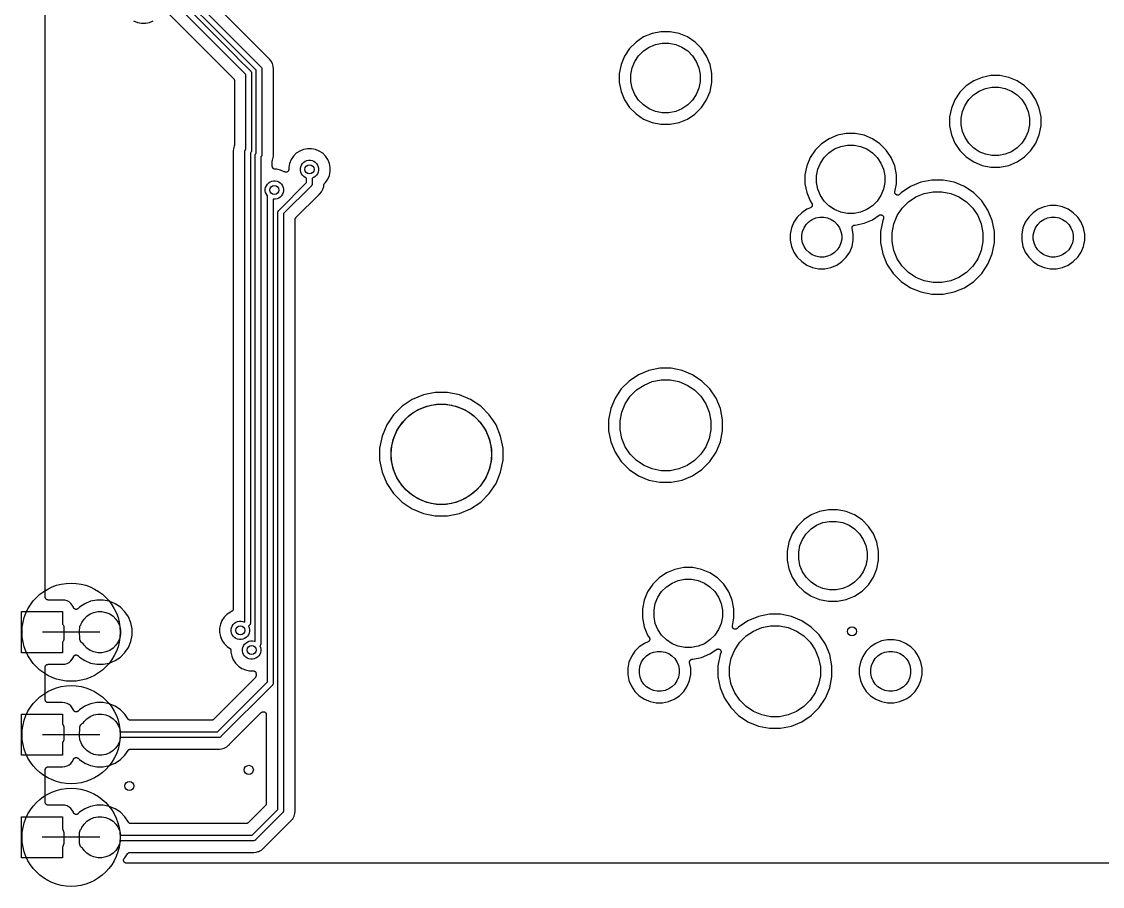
# Model space of a CAD drawing. Extents: x 59 to 2996, y -153 to 1402.
# Drawn here: x 471.11 to 518.56, y 612.79 to 650.74 of the extents above; entities that cross this region are included whole.
import ezdxf

# ---------------------------------------------------------------- set-up
doc = ezdxf.new("R2010")
doc.units = 0
doc.layers.get('0').update_dxf_attribs({"linetype": 'CONTINUOUS'})
doc.layers.add('BLACK', color=7, linetype='CONTINUOUS')

msp = doc.modelspace()

# ---------------------------------------------------------------- linework, layer by layer
at = {"color": 2, "linetype": 'Continuous'}
for p, q in [((474.547, 623.949), (472.021, 623.949)), ((474.547, 619.45), (472.021, 619.451)), ((474.545, 614.949), (472.019, 614.95))]:
    msp.add_line(p, q, dxfattribs=at)
for centre, radius in [((489.536, 631.758), 2.2), ((473.284, 623.949), 2.154), ((473.284, 619.45), 2.154), ((473.282, 614.949), 2.154)]:
    msp.add_circle(centre, radius, dxfattribs=at)
at = {"layer": 'BLACK', "linetype": 'Continuous'}
for points in [[(477.468, 651.19), (479.984, 648.675), (479.985, 648.673), (479.989, 648.669), (479.992, 648.665), (480.017, 648.635), (480.037, 648.619), (480.038, 648.618), (480.042, 648.614), (480.046, 648.611), (480.413, 648.244), (480.413, 648.244), (480.413, 648.243), (480.413, 648.243), (480.414, 648.243), (480.421, 648.233), (480.429, 648.224), (480.429, 648.224), (480.429, 648.223), (480.435, 648.213), (480.44, 648.202), (480.441, 648.202), (480.441, 648.201), (480.444, 648.19), (480.447, 648.179), (480.448, 648.178), (480.448, 648.177), (480.449, 648.166), (480.45, 648.154), (480.45, 645.318), (480.45, 645.317), (480.449, 645.311), (480.449, 645.306), (480.448, 645.299), (480.447, 645.292), (480.445, 645.287), (480.444, 645.282), (480.409, 645.165), (480.399, 645.066), (480.399, 645.066), (480.397, 645.041), (480.399, 645.016), (480.399, 645.014), (480.399, 645.009), (480.4, 645.004), (480.4, 624.97), (480.4, 624.969), (480.4, 624.969), (480.4, 624.969), (480.4, 624.968), (480.399, 624.956), (480.397, 624.944), (480.397, 624.944), (480.397, 624.943), (480.394, 624.932), (480.39, 624.921), (480.39, 624.92), (480.39, 624.92), (480.384, 624.909), (480.378, 624.899), (480.378, 624.899), (480.378, 624.898), (480.37, 624.889), (480.363, 624.88), (480.362, 624.879), (480.362, 624.879), (480.352, 624.872), (480.343, 624.864), (480.343, 624.864), (480.342, 624.864), (480.332, 624.858), (480.321, 624.852), (480.278, 624.834), (480.129, 624.735), (480.003, 624.609), (479.903, 624.46), (479.835, 624.295), (479.8, 624.119), (479.8, 623.94), (479.835, 623.765), (479.903, 623.6), (480.003, 623.451), (480.129, 623.324), (480.243, 623.248), (480.244, 623.248), (480.244, 623.248), (480.244, 623.248), (480.245, 623.247), (480.254, 623.24), (480.263, 623.232), (480.263, 623.232), (480.264, 623.231), (480.271, 623.222), (480.279, 623.213), (480.279, 623.212), (480.279, 623.212), (480.285, 623.201), (480.29, 623.191), (480.29, 623.19), (480.291, 623.19), (480.294, 623.178), (480.297, 623.167), (480.298, 623.167), (480.298, 623.166), (480.299, 623.154), (480.3, 623.143), (480.3, 623.074), (480.335, 622.899), (480.403, 622.734), (480.503, 622.585), (480.629, 622.458), (480.778, 622.359), (480.943, 622.291), (481.118, 622.256), (481.273, 622.256), (481.274, 622.256), (481.274, 622.256), (481.274, 622.256), (481.275, 622.256), (481.287, 622.254), (481.298, 622.253), (481.299, 622.253), (481.299, 622.253), (481.311, 622.249), (481.322, 622.246), (481.323, 622.246), (481.323, 622.245), (481.333, 622.24), (481.344, 622.234), (481.344, 622.234), (481.345, 622.233), (481.354, 622.226), (481.363, 622.218), (481.363, 622.218), (481.364, 622.218), (481.371, 622.208), (481.379, 622.199), (481.379, 622.199), (481.379, 622.198), (481.385, 622.188), (481.39, 622.177), (481.39, 622.177), (481.391, 622.176), (481.394, 622.165), (481.397, 622.153), (481.398, 622.153), (481.398, 622.152), (481.399, 622.141), (481.4, 622.129), (481.4, 622.033), (481.4, 622.032), (481.4, 622.032), (481.4, 622.032), (481.4, 622.031), (481.399, 622.019), (481.397, 622.008), (481.397, 622.007), (481.397, 622.006), (481.394, 621.995), (481.39, 621.984), (481.39, 621.984), (481.39, 621.983), (481.384, 621.973), (481.378, 621.962), (481.378, 621.962), (481.378, 621.961), (481.37, 621.952), (481.363, 621.943), (479.54, 620.12), (479.539, 620.12), (479.539, 620.12), (479.539, 620.12), (479.538, 620.119), (479.529, 620.112), (479.52, 620.104), (479.52, 620.104), (479.519, 620.103), (479.509, 620.098), (479.498, 620.092), (479.498, 620.092), (479.497, 620.092), (479.486, 620.089), (479.475, 620.085), (479.474, 620.085), (479.473, 620.085), (479.462, 620.084), (479.45, 620.083), (475.888, 620.083), (475.888, 620.083), (475.887, 620.083), (475.887, 620.083), (475.886, 620.083), (475.875, 620.084), (475.863, 620.085), (475.862, 620.086), (475.862, 620.086), (475.85, 620.089), (475.839, 620.093), (475.839, 620.093), (475.838, 620.093), (475.828, 620.099), (475.817, 620.104), (475.817, 620.105), (475.816, 620.105), (475.807, 620.113), (475.798, 620.12), (475.798, 620.121), (475.797, 620.121), (475.79, 620.13), (475.782, 620.139), (475.643, 620.347), (475.447, 620.544), (475.217, 620.698), (474.96, 620.804), (474.688, 620.858), (474.411, 620.858), (474.139, 620.804), (473.883, 620.698), (473.652, 620.544), (473.595, 620.486), (473.593, 620.485), (473.589, 620.481), (473.584, 620.477), (473.579, 620.473), (473.574, 620.469), (473.569, 620.467), (473.564, 620.463), (473.558, 620.461), (473.552, 620.458), (473.546, 620.456), (473.541, 620.454), (473.534, 620.453), (473.528, 620.451), (473.522, 620.45), (473.516, 620.449), (473.51, 620.449), (473.503, 620.449), (473.498, 620.449), (473.492, 620.449), (473.485, 620.451), (473.479, 620.451), (473.473, 620.453), (473.467, 620.454), (473.461, 620.457), (473.455, 620.459), (473.45, 620.462), (473.445, 620.464), (473.439, 620.468), (473.433, 620.471), (473.429, 620.475), (473.424, 620.478), (473.419, 620.482), (473.414, 620.487), (473.411, 620.491), (473.406, 620.495), (473.403, 620.501), (473.399, 620.506), (473.396, 620.511), (473.393, 620.516), (473.39, 620.522), (473.387, 620.528), (473.386, 620.533), (473.383, 620.539), (473.381, 620.545), (473.334, 620.633), (473.271, 620.711), (473.193, 620.774), (473.105, 620.821), (473.009, 620.851), (472.903, 620.861), (472.273, 620.861), (472.272, 620.861), (472.272, 620.861), (472.272, 620.861), (472.271, 620.861), (472.259, 620.862), (472.247, 620.864), (472.247, 620.864), (472.246, 620.864), (472.235, 620.867), (472.223, 620.871), (472.223, 620.871), (472.223, 620.871), (472.212, 620.877), (472.202, 620.883), (472.201, 620.883), (472.201, 620.883), (472.192, 620.891), (472.183, 620.898), (472.182, 620.899), (472.182, 620.899), (472.174, 620.908), (472.167, 620.918), (472.167, 620.918), (472.166, 620.918), (472.161, 620.929), (472.155, 620.94), (472.155, 620.94), (472.155, 620.94), (472.152, 620.952), (472.148, 620.963), (472.148, 620.964), (472.148, 620.964), (472.147, 620.976), (472.146, 620.988), (472.146, 622.412), (472.146, 622.413), (472.146, 622.413), (472.146, 622.413), (472.146, 622.414), (472.147, 622.426), (472.148, 622.437), (472.148, 622.438), (472.148, 622.438), (472.152, 622.45), (472.156, 622.461), (472.156, 622.461), (472.156, 622.462), (472.162, 622.472), (472.167, 622.483), (472.168, 622.483), (472.168, 622.484), (472.176, 622.493), (472.183, 622.502), (472.184, 622.502), (472.184, 622.503), (472.193, 622.51), (472.202, 622.518), (472.203, 622.518), (472.203, 622.518), (472.214, 622.524), (472.224, 622.529), (472.225, 622.529), (472.225, 622.53), (472.237, 622.533), (472.248, 622.536), (472.248, 622.536), (472.249, 622.537), (472.261, 622.538), (472.273, 622.539), (472.903, 622.539), (473.009, 622.549), (473.105, 622.578), (473.193, 622.625), (473.271, 622.689), (473.334, 622.766), (473.381, 622.855), (473.383, 622.861), (473.384, 622.863), (473.386, 622.868), (473.388, 622.874), (473.391, 622.879), (473.394, 622.885), (473.397, 622.89), (473.4, 622.895), (473.404, 622.9), (473.408, 622.906), (473.412, 622.91), (473.416, 622.914), (473.421, 622.919), (473.425, 622.923), (473.43, 622.926), (473.435, 622.93), (473.441, 622.933), (473.446, 622.937), (473.452, 622.939), (473.457, 622.942), (473.463, 622.943), (473.469, 622.946), (473.475, 622.947), (473.481, 622.949), (473.487, 622.949), (473.493, 622.951), (473.499, 622.95), (473.505, 622.951), (473.512, 622.95), (473.518, 622.95), (473.524, 622.949), (473.53, 622.949), (473.536, 622.947), (473.542, 622.945), (473.548, 622.943), (473.554, 622.941), (473.559, 622.938), (473.565, 622.936), (473.57, 622.932), (473.575, 622.93), (473.58, 622.925), (473.586, 622.922), (473.59, 622.918), (473.595, 622.914), (473.652, 622.856), (473.883, 622.702), (474.139, 622.596), (474.411, 622.542), (474.688, 622.542), (474.96, 622.596), (475.217, 622.702), (475.447, 622.856), (475.643, 623.052), (475.797, 623.283), (475.904, 623.539), (475.958, 623.811), (475.958, 624.089), (475.904, 624.361), (475.797, 624.617), (475.643, 624.847), (475.447, 625.044), (475.217, 625.198), (474.96, 625.304), (474.688, 625.358), (474.411, 625.358), (474.139, 625.304), (473.883, 625.198), (473.652, 625.044), (473.595, 624.986), (473.593, 624.985), (473.589, 624.981), (473.584, 624.977), (473.579, 624.973), (473.574, 624.969), (473.569, 624.967), (473.564, 624.963), (473.558, 624.961), (473.552, 624.958), (473.546, 624.956), (473.541, 624.954), (473.534, 624.953), (473.528, 624.951), (473.522, 624.95), (473.516, 624.949), (473.51, 624.949), (473.503, 624.949), (473.498, 624.949), (473.492, 624.949), (473.485, 624.951), (473.479, 624.951), (473.473, 624.953), (473.467, 624.954), (473.461, 624.957), (473.455, 624.959), (473.45, 624.962), (473.445, 624.964), (473.439, 624.968), (473.433, 624.971), (473.429, 624.975), (473.424, 624.978), (473.419, 624.982), (473.414, 624.987), (473.411, 624.991), (473.406, 624.995), (473.403, 625.001), (473.399, 625.006), (473.396, 625.011), (473.393, 625.016), (473.39, 625.022), (473.387, 625.028), (473.386, 625.033), (473.383, 625.039), (473.381, 625.045), (473.334, 625.133), (473.271, 625.211), (473.193, 625.274), (473.105, 625.322), (473.009, 625.351), (472.903, 625.361), (472.273, 625.361), (472.272, 625.361), (472.272, 625.361), (472.272, 625.361), (472.271, 625.361), (472.259, 625.362), (472.247, 625.364), (472.247, 625.364), (472.246, 625.364), (472.235, 625.367), (472.223, 625.371), (472.223, 625.371), (472.223, 625.371), (472.212, 625.377), (472.202, 625.383), (472.201, 625.383), (472.201, 625.383), (472.192, 625.391), (472.183, 625.398), (472.182, 625.399), (472.182, 625.399), (472.174, 625.408), (472.167, 625.418), (472.167, 625.418), (472.166, 625.418), (472.161, 625.429), (472.155, 625.44), (472.155, 625.44), (472.155, 625.44), (472.152, 625.452), (472.148, 625.463), (472.148, 625.464), (472.148, 625.464), (472.147, 625.476), (472.146, 625.488), (472.146, 708.539)], [(476.863, 653.504), (481.617, 648.75), (481.622, 648.746), (481.626, 648.741), (481.626, 648.741), (481.637, 648.727), (481.649, 648.705), (481.656, 648.682), (481.656, 648.68), (481.658, 648.663), (481.658, 648.663), (481.659, 648.657), (481.658, 648.651), (481.658, 644.911), (481.658, 644.904), (481.658, 644.898), (481.658, 644.898), (481.658, 644.896), (481.656, 644.88), (481.656, 644.88), (481.656, 644.88), (481.655, 644.877), (481.649, 644.856), (481.637, 644.835), (481.637, 644.835), (481.637, 644.835), (481.636, 644.833), (481.626, 644.82), (481.626, 644.82), (481.622, 644.816), (481.617, 644.812), (481.608, 644.803), (481.608, 623.445), (481.609, 623.439), (481.608, 623.433), (481.608, 623.433), (481.606, 623.414), (481.599, 623.392), (481.599, 623.391), (481.587, 623.369), (481.576, 623.355), (481.576, 623.355), (481.572, 623.35), (481.567, 623.346), (481.566, 623.345), (481.593, 623.28), (481.608, 623.203), (481.608, 623.124), (481.593, 623.047), (481.562, 622.974), (481.519, 622.909), (481.463, 622.853), (481.397, 622.809), (481.325, 622.779), (481.247, 622.764), (481.169, 622.764), (481.091, 622.779), (481.018, 622.809), (480.953, 622.853), (480.897, 622.909), (480.853, 622.974), (480.823, 623.047), (480.808, 623.124), (480.808, 623.203), (480.823, 623.28), (480.853, 623.353), (480.897, 623.419), (480.953, 623.474), (481.018, 623.518), (481.091, 623.548), (481.169, 623.564), (481.247, 623.564), (481.325, 623.548), (481.358, 623.534), (481.358, 644.848), (481.357, 644.854), (481.358, 644.861), (481.358, 644.861), (481.36, 644.879), (481.365, 644.896), (481.367, 644.903), (481.367, 644.903), (481.367, 644.903), (481.376, 644.919), (481.378, 644.924), (481.379, 644.925), (481.382, 644.928), (481.39, 644.939), (481.39, 644.939), (481.394, 644.943), (481.399, 644.947), (481.408, 644.956), (481.408, 648.605), (476.654, 653.36)], [(545.225, 613.816), (475.714, 613.816), (475.712, 613.816), (475.712, 613.816), (475.712, 613.816), (475.712, 613.816), (475.7, 613.817), (475.688, 613.819), (475.687, 613.819), (475.687, 613.819), (475.676, 613.822), (475.664, 613.826), (475.664, 613.826), (475.664, 613.826), (475.653, 613.832), (475.642, 613.838), (475.642, 613.838), (475.642, 613.838), (475.633, 613.846), (475.623, 613.854), (475.623, 613.854), (475.623, 613.854), (475.615, 613.864), (475.608, 613.873), (475.607, 613.873), (475.607, 613.873), (475.602, 613.884), (475.596, 613.895), (475.596, 613.895), (475.596, 613.895), (475.592, 613.907), (475.589, 613.919), (475.589, 613.919), (475.589, 613.919), (475.588, 613.931), (475.587, 613.943), (475.587, 613.944), (475.587, 613.944), (475.588, 613.956), (475.589, 613.968), (475.589, 613.968), (475.589, 613.968), (475.593, 613.98), (475.596, 613.992), (475.596, 613.992), (475.597, 613.992), (475.602, 614.003), (475.608, 614.014), (475.608, 614.014), (475.608, 614.014), (475.616, 614.023), (475.624, 614.033), (475.643, 614.052), (475.761, 614.229), (475.761, 614.229), (475.761, 614.229), (475.762, 614.229), (475.762, 614.23), (475.77, 614.239), (475.777, 614.248), (475.778, 614.249), (475.778, 614.249), (475.787, 614.256), (475.797, 614.264), (475.797, 614.264), (475.798, 614.265), (475.808, 614.27), (475.818, 614.276), (475.819, 614.276), (475.82, 614.276), (475.831, 614.279), (475.842, 614.283), (475.843, 614.283), (475.843, 614.283), (475.855, 614.284), (475.867, 614.285), (481.246, 614.285), (481.247, 614.285), (481.253, 614.284), (481.258, 614.284), (481.283, 614.282), (481.308, 614.284), (481.308, 614.284), (481.407, 614.294), (481.5, 614.322), (481.526, 614.33), (481.526, 614.33), (481.526, 614.331), (481.57, 614.354), (481.57, 614.354), (481.636, 614.389), (481.703, 614.444), (481.733, 614.468), (481.749, 614.488), (481.75, 614.489), (481.754, 614.493), (481.757, 614.497), (482.759, 615.499), (482.904, 615.644), (482.905, 615.645), (482.91, 615.649), (482.913, 615.652), (482.933, 615.668), (483.012, 615.765), (483.071, 615.875), (483.107, 615.994), (483.117, 616.093), (483.117, 616.093), (483.119, 616.118), (483.117, 616.143), (483.116, 616.145), (483.116, 616.15), (483.116, 616.155), (483.116, 642.051), (483.116, 642.052), (483.116, 642.052), (483.116, 642.052), (483.116, 642.053), (483.117, 642.065), (483.118, 642.076), (483.119, 642.077), (483.119, 642.078), (483.122, 642.089), (483.126, 642.1), (483.126, 642.1), (483.126, 642.101), (483.132, 642.111), (483.137, 642.122), (483.138, 642.122), (483.138, 642.123), (483.146, 642.132), (483.153, 642.141), (484.169, 643.156), (484.17, 643.158), (484.174, 643.161), (484.178, 643.165), (484.197, 643.181), (484.276, 643.277), (484.335, 643.387), (484.371, 643.506), (484.377, 643.562), (484.377, 643.563), (484.378, 643.569), (484.379, 643.574), (484.381, 643.581), (484.382, 643.588), (484.384, 643.593), (484.386, 643.598), (484.389, 643.604), (484.392, 643.61), (484.395, 643.615), (484.398, 643.62), (484.402, 643.625), (484.406, 643.631), (484.41, 643.635), (484.413, 643.639), (484.453, 643.678), (484.552, 643.827), (484.62, 643.992), (484.655, 644.168), (484.655, 644.347), (484.62, 644.522), (484.552, 644.687), (484.453, 644.836), (484.326, 644.963), (484.177, 645.062), (484.012, 645.13), (483.837, 645.165), (483.658, 645.165), (483.483, 645.13), (483.317, 645.062), (483.169, 644.963), (483.042, 644.836), (482.943, 644.687), (482.874, 644.522), (482.839, 644.347), (482.839, 644.26), (482.839, 644.259), (482.839, 644.259), (482.839, 644.259), (482.839, 644.258), (482.838, 644.246), (482.837, 644.234), (482.837, 644.234), (482.837, 644.234), (482.833, 644.222), (482.829, 644.21), (482.829, 644.21), (482.829, 644.21), (482.823, 644.199), (482.817, 644.189), (482.817, 644.189), (482.817, 644.188), (482.809, 644.179), (482.802, 644.17), (482.801, 644.169), (482.801, 644.169), (482.792, 644.162), (482.782, 644.154), (482.782, 644.154), (482.782, 644.154), (482.771, 644.148), (482.76, 644.142), (482.76, 644.142), (482.76, 644.142), (482.748, 644.139), (482.737, 644.135), (482.736, 644.135), (482.736, 644.135), (482.724, 644.134), (482.712, 644.133), (482.712, 644.133), (482.711, 644.133), (482.699, 644.134), (482.687, 644.135), (482.687, 644.136), (482.687, 644.136), (482.675, 644.139), (482.664, 644.143), (482.663, 644.143), (482.663, 644.143), (482.652, 644.149), (482.642, 644.154), (482.638, 644.157), (482.473, 644.225), (482.297, 644.26), (482.243, 644.26), (482.242, 644.26), (482.242, 644.26), (482.242, 644.26), (482.241, 644.26), (482.229, 644.262), (482.217, 644.263), (482.217, 644.263), (482.216, 644.263), (482.205, 644.267), (482.194, 644.27), (482.193, 644.27), (482.193, 644.271), (482.182, 644.276), (482.172, 644.282), (482.172, 644.282), (482.171, 644.283), (482.162, 644.29), (482.153, 644.298), (482.153, 644.298), (482.152, 644.298), (482.145, 644.308), (482.137, 644.317), (482.137, 644.317), (482.137, 644.318), (482.131, 644.328), (482.125, 644.339), (482.125, 644.339), (482.125, 644.34), (482.122, 644.351), (482.118, 644.363), (482.118, 644.363), (482.118, 644.364), (482.117, 644.375), (482.116, 644.387), (482.116, 644.627), (482.116, 644.629), (482.117, 644.634), (482.117, 644.639), (482.118, 644.646), (482.119, 644.653), (482.12, 644.658), (482.121, 644.664), (482.139, 644.722), (482.139, 644.722), (482.157, 644.78), (482.163, 644.843), (482.163, 644.843), (482.167, 644.88), (482.167, 644.88), (482.169, 644.905), (482.167, 644.929), (482.166, 644.931), (482.166, 644.937), (482.166, 644.942), (482.166, 648.481), (482.166, 648.481), (482.166, 648.62), (482.166, 648.622), (482.167, 648.627), (482.167, 648.632), (482.169, 648.657), (482.157, 648.781), (482.121, 648.901), (482.062, 649.011), (481.999, 649.088), (481.999, 649.088), (481.983, 649.107), (481.963, 649.123), (481.962, 649.124), (481.958, 649.128), (481.954, 649.131), (477.84, 653.245)], [(476.413, 653.318), (480.551, 649.179), (480.556, 649.175), (480.56, 649.171), (480.569, 649.159), (481.167, 648.562), (481.172, 648.558), (481.176, 648.553), (481.187, 648.539), (481.197, 648.521), (481.199, 648.517), (481.206, 648.493), (481.208, 648.475), (481.208, 648.475), (481.208, 648.469), (481.208, 648.463), (481.208, 645.097), (481.208, 645.091), (481.208, 645.085), (481.208, 645.085), (481.206, 645.066), (481.199, 645.043), (481.187, 645.021), (481.172, 645.002), (481.167, 644.998), (481.158, 644.989), (481.158, 624.361), (481.158, 624.355), (481.158, 624.349), (481.158, 624.348), (481.156, 624.33), (481.149, 624.307), (481.137, 624.285), (481.136, 624.283), (481.126, 624.271), (481.126, 624.271), (481.122, 624.266), (481.117, 624.262), (481.066, 624.211), (481.093, 624.146), (481.108, 624.069), (481.108, 623.99), (481.093, 623.913), (481.063, 623.84), (481.019, 623.775), (480.963, 623.719), (480.898, 623.675), (480.825, 623.645), (480.747, 623.63), (480.669, 623.63), (480.591, 623.645), (480.519, 623.675), (480.453, 623.719), (480.397, 623.775), (480.354, 623.84), (480.323, 623.913), (480.308, 623.99), (480.308, 624.069), (480.323, 624.146), (480.354, 624.219), (480.397, 624.285), (480.453, 624.34), (480.519, 624.384), (480.591, 624.414), (480.669, 624.43), (480.747, 624.43), (480.825, 624.414), (480.889, 624.388), (480.908, 624.406), (480.908, 645.035), (480.907, 645.041), (480.908, 645.047), (480.908, 645.047), (480.91, 645.065), (480.917, 645.089), (480.928, 645.111), (480.944, 645.13), (480.949, 645.134), (480.958, 645.143), (480.958, 648.417), (480.383, 648.992), (480.378, 648.996), (480.365, 649.012), (476.204, 653.173)], [(476.027, 650.778), (476.193, 650.709), (476.368, 650.674), (476.547, 650.674), (476.722, 650.709), (476.888, 650.778)]]:
    msp.add_lwpolyline(points, dxfattribs=at)
for points in [[(498.786, 650.222), (498.416, 650.069), (498.083, 649.846), (497.8, 649.563), (497.578, 649.23), (497.424, 648.861), (497.346, 648.468), (497.346, 648.068), (497.424, 647.675), (497.578, 647.305), (497.8, 646.973), (498.083, 646.69), (498.416, 646.467), (498.786, 646.314), (499.178, 646.236), (499.579, 646.236), (499.971, 646.314), (500.341, 646.467), (500.658, 646.679), (500.658, 646.679), (500.674, 646.69), (500.957, 646.973), (501.179, 647.305), (501.332, 647.675), (501.41, 648.068), (501.41, 648.468), (501.332, 648.861), (501.179, 649.23), (500.957, 649.563), (500.674, 649.846), (500.341, 650.069), (499.971, 650.222), (499.579, 650.3), (499.178, 650.3)], [(500.1, 649.619), (500.35, 649.452), (500.562, 649.239), (500.729, 648.99), (500.844, 648.712), (500.902, 648.418), (500.902, 648.118), (500.844, 647.823), (500.729, 647.546), (500.562, 647.296), (500.35, 647.084), (500.1, 646.917), (499.823, 646.803), (499.528, 646.744), (499.228, 646.744), (498.934, 646.803), (498.657, 646.917), (498.407, 647.084), (498.195, 647.296), (498.028, 647.546), (497.913, 647.823), (497.854, 648.118), (497.854, 648.418), (497.913, 648.712), (498.028, 648.99), (498.195, 649.239), (498.407, 649.452), (498.657, 649.619), (498.934, 649.733), (499.228, 649.792), (499.528, 649.792), (499.823, 649.733)], [(513.271, 648.294), (512.905, 648.142), (512.576, 647.923), (512.297, 647.643), (512.077, 647.314), (511.926, 646.949), (511.848, 646.561), (511.848, 646.165), (511.926, 645.777), (512.077, 645.412), (512.297, 645.083), (512.576, 644.803), (512.905, 644.583), (513.271, 644.432), (513.659, 644.355), (514.054, 644.355), (514.442, 644.432), (514.808, 644.583), (515.136, 644.803), (515.416, 645.083), (515.636, 645.412), (515.787, 645.777), (515.864, 646.165), (515.864, 646.561), (515.787, 646.949), (515.636, 647.314), (515.416, 647.643), (515.136, 647.923), (514.808, 648.142), (514.442, 648.294), (514.054, 648.371), (513.659, 648.371)], [(514.567, 647.692), (514.813, 647.528), (515.022, 647.319), (515.186, 647.073), (515.299, 646.8), (515.356, 646.511), (515.356, 646.215), (515.299, 645.925), (515.186, 645.652), (515.022, 645.407), (514.813, 645.198), (514.567, 645.034), (514.294, 644.921), (514.004, 644.863), (513.709, 644.863), (513.419, 644.921), (513.146, 645.034), (512.9, 645.198), (512.691, 645.407), (512.527, 645.652), (512.414, 645.925), (512.356, 646.215), (512.356, 646.511), (512.414, 646.8), (512.527, 647.073), (512.691, 647.319), (512.9, 647.528), (513.146, 647.692), (513.419, 647.805), (513.709, 647.863), (514.004, 647.863), (514.294, 647.805)], [(513.534, 642.468), (513.26, 642.878), (512.911, 643.226), (512.501, 643.5), (512.046, 643.689), (511.563, 643.785), (511.07, 643.785), (510.587, 643.689), (510.131, 643.5), (509.722, 643.226), (509.66, 643.165), (509.659, 643.164), (509.659, 643.164), (509.659, 643.164), (509.659, 643.163), (509.649, 643.156), (509.64, 643.148), (509.639, 643.148), (509.639, 643.148), (509.629, 643.142), (509.618, 643.137), (509.617, 643.137), (509.617, 643.137), (509.606, 643.133), (509.594, 643.13), (509.594, 643.13), (509.594, 643.13), (509.581, 643.129), (509.569, 643.128), (509.569, 643.128), (509.569, 643.128), (509.557, 643.129), (509.545, 643.13), (509.544, 643.13), (509.544, 643.13), (509.533, 643.134), (509.521, 643.138), (509.521, 643.138), (509.521, 643.138), (509.51, 643.143), (509.499, 643.149), (509.499, 643.149), (509.499, 643.15), (509.489, 643.157), (509.48, 643.165), (509.48, 643.165), (509.48, 643.165), (509.472, 643.175), (509.464, 643.184), (509.464, 643.184), (509.464, 643.185), (509.459, 643.195), (509.453, 643.206), (509.453, 643.206), (509.453, 643.207), (509.449, 643.218), (509.446, 643.23), (509.446, 643.23), (509.445, 643.23), (509.444, 643.242), (509.443, 643.255), (509.443, 643.255), (509.443, 643.255), (509.444, 643.267), (509.446, 643.279), (509.514, 643.625), (509.514, 644.021), (509.437, 644.409), (509.286, 644.774), (509.066, 645.103), (508.786, 645.383), (508.458, 645.602), (508.092, 645.754), (507.704, 645.831), (507.309, 645.831), (506.921, 645.754), (506.555, 645.602), (506.226, 645.383), (505.947, 645.103), (505.727, 644.774), (505.576, 644.409), (505.498, 644.021), (505.498, 643.625), (505.576, 643.237), (505.727, 642.872), (505.799, 642.763), (505.8, 642.762), (505.8, 642.762), (505.8, 642.762), (505.8, 642.762), (505.806, 642.751), (505.812, 642.74), (505.812, 642.74), (505.812, 642.74), (505.815, 642.728), (505.819, 642.717), (505.819, 642.716), (505.819, 642.716), (505.82, 642.704), (505.821, 642.692), (505.821, 642.692), (505.821, 642.691), (505.82, 642.679), (505.818, 642.667), (505.818, 642.667), (505.818, 642.667), (505.815, 642.655), (505.811, 642.644), (505.811, 642.643), (505.811, 642.643), (505.805, 642.633), (505.799, 642.622), (505.799, 642.622), (505.799, 642.621), (505.791, 642.612), (505.784, 642.603), (505.783, 642.602), (505.783, 642.602), (505.774, 642.595), (505.764, 642.587), (505.764, 642.587), (505.764, 642.587), (505.753, 642.581), (505.742, 642.575), (505.581, 642.509), (505.355, 642.357), (505.162, 642.165), (505.011, 641.938), (504.907, 641.686), (504.853, 641.419), (504.853, 641.147), (504.907, 640.88), (505.011, 640.628), (505.162, 640.401), (505.355, 640.209), (505.581, 640.057), (505.833, 639.953), (506.1, 639.9), (506.373, 639.9), (506.64, 639.953), (506.891, 640.057), (507.118, 640.209), (507.311, 640.401), (507.462, 640.628), (507.566, 640.88), (507.619, 641.147), (507.619, 641.419), (507.571, 641.663), (507.571, 641.664), (507.571, 641.664), (507.571, 641.664), (507.571, 641.665), (507.57, 641.677), (507.568, 641.689), (507.568, 641.689), (507.568, 641.69), (507.57, 641.702), (507.571, 641.713), (507.571, 641.714), (507.571, 641.714), (507.575, 641.726), (507.578, 641.737), (507.579, 641.738), (507.579, 641.738), (507.584, 641.748), (507.59, 641.759), (507.59, 641.759), (507.591, 641.76), (507.598, 641.769), (507.606, 641.778), (507.606, 641.778), (507.606, 641.779), (507.616, 641.786), (507.625, 641.794), (507.625, 641.794), (507.626, 641.794), (507.636, 641.8), (507.647, 641.805), (507.647, 641.805), (507.648, 641.806), (507.659, 641.809), (507.671, 641.813), (507.671, 641.813), (507.672, 641.813), (507.684, 641.814), (507.695, 641.815), (507.704, 641.815), (508.092, 641.892), (508.458, 642.043), (508.754, 642.241), (508.755, 642.242), (508.755, 642.242), (508.755, 642.242), (508.755, 642.242), (508.766, 642.248), (508.777, 642.254), (508.777, 642.254), (508.777, 642.254), (508.789, 642.257), (508.801, 642.26), (508.801, 642.26), (508.801, 642.261), (508.813, 642.262), (508.825, 642.263), (508.825, 642.263), (508.826, 642.263), (508.838, 642.261), (508.85, 642.26), (508.85, 642.26), (508.85, 642.26), (508.862, 642.256), (508.874, 642.253), (508.874, 642.253), (508.874, 642.253), (508.884, 642.247), (508.895, 642.241), (508.895, 642.241), (508.896, 642.241), (508.905, 642.233), (508.914, 642.225), (508.914, 642.225), (508.915, 642.225), (508.922, 642.216), (508.93, 642.206), (508.93, 642.206), (508.93, 642.205), (508.936, 642.195), (508.942, 642.184), (508.942, 642.184), (508.942, 642.184), (508.945, 642.172), (508.949, 642.16), (508.949, 642.16), (508.949, 642.16), (508.95, 642.148), (508.951, 642.135), (508.951, 642.135), (508.951, 642.135), (508.95, 642.123), (508.949, 642.111), (508.949, 642.111), (508.949, 642.11), (508.945, 642.099), (508.941, 642.087), (508.911, 642.013), (508.814, 641.529), (508.814, 641.037), (508.911, 640.553), (509.099, 640.098), (509.373, 639.688), (509.722, 639.34), (510.131, 639.066), (510.587, 638.877), (511.07, 638.781), (511.563, 638.781), (512.046, 638.877), (512.501, 639.066), (512.911, 639.34), (513.26, 639.688), (513.534, 640.098), (513.722, 640.553), (513.818, 641.037), (513.818, 641.529), (513.722, 642.013)], [(508.217, 645.152), (508.463, 644.988), (508.672, 644.779), (508.836, 644.533), (508.949, 644.26), (509.006, 643.971), (509.006, 643.675), (508.949, 643.385), (508.836, 643.112), (508.672, 642.867), (508.463, 642.658), (508.217, 642.494), (507.944, 642.381), (507.654, 642.323), (507.359, 642.323), (507.069, 642.381), (506.796, 642.494), (506.55, 642.658), (506.341, 642.867), (506.177, 643.112), (506.064, 643.385), (506.006, 643.675), (506.006, 643.971), (506.064, 644.26), (506.177, 644.533), (506.341, 644.779), (506.55, 644.988), (506.796, 645.152), (507.069, 645.265), (507.359, 645.323), (507.654, 645.323), (507.944, 645.265)], [(475.415, 614.687), (475.347, 614.524), (475.249, 614.376), (475.123, 614.251), (474.976, 614.152), (474.812, 614.084), (474.638, 614.05), (474.461, 614.05), (474.287, 614.084), (474.123, 614.152), (473.976, 614.251), (473.851, 614.376), (473.788, 614.47), (473.763, 614.483), (473.727, 614.513), (473.698, 614.549), (473.676, 614.59), (473.662, 614.634), (473.658, 614.681), (473.658, 614.82), (473.65, 614.861), (473.65, 615.039), (473.658, 615.08), (473.658, 615.156), (473.662, 615.202), (473.676, 615.246), (473.698, 615.288), (473.727, 615.324), (473.732, 615.327), (473.752, 615.376), (473.851, 615.524), (473.976, 615.649), (474.123, 615.747), (474.287, 615.815), (474.461, 615.85), (474.638, 615.85), (474.812, 615.815), (474.976, 615.747), (475.123, 615.649), (475.249, 615.524), (475.347, 615.376), (475.415, 615.212), (475.449, 615.043), (475.461, 615.043), (475.461, 615.043), (475.788, 615.043), (481.231, 615.043), (482.358, 616.17), (482.358, 642.36), (482.357, 642.366), (482.358, 642.372), (482.358, 642.372), (482.36, 642.39), (482.367, 642.414), (482.378, 642.436), (482.394, 642.455), (482.399, 642.459), (483.622, 643.682), (483.622, 643.876), (483.558, 643.903), (483.492, 643.947), (483.437, 644.002), (483.393, 644.068), (483.363, 644.141), (483.347, 644.218), (483.347, 644.297), (483.363, 644.374), (483.393, 644.447), (483.437, 644.512), (483.492, 644.568), (483.558, 644.612), (483.631, 644.642), (483.708, 644.657), (483.787, 644.657), (483.864, 644.642), (483.937, 644.612), (484.002, 644.568), (484.058, 644.512), (484.102, 644.447), (484.132, 644.374), (484.147, 644.297), (484.147, 644.218), (484.132, 644.141), (484.102, 644.068), (484.058, 644.002), (484.002, 643.947), (483.937, 643.903), (483.872, 643.876), (483.872, 643.636), (483.873, 643.63), (483.872, 643.624), (483.872, 643.624), (483.871, 643.606), (483.864, 643.586), (483.863, 643.582), (483.852, 643.561), (483.843, 643.55), (483.836, 643.542), (483.831, 643.538), (482.608, 642.314), (482.608, 616.124), (482.609, 616.118), (482.608, 616.112), (482.608, 616.112), (482.606, 616.094), (482.6, 616.075), (482.599, 616.07), (482.587, 616.048), (482.578, 616.037), (482.572, 616.029), (482.567, 616.025), (481.376, 614.834), (481.372, 614.829), (481.367, 614.825), (481.367, 614.825), (481.353, 614.814), (481.331, 614.802), (481.307, 614.795), (481.283, 614.792), (481.277, 614.793), (475.789, 614.793), (475.789, 614.793), (475.436, 614.793)], [(482.159, 621.718), (482.158, 621.712), (482.158, 621.712), (482.157, 621.706), (482.156, 621.694), (482.149, 621.67), (482.137, 621.648), (482.126, 621.634), (482.126, 621.634), (482.122, 621.629), (482.117, 621.625), (479.857, 619.366), (479.854, 619.361), (479.849, 619.357), (479.834, 619.345), (479.814, 619.334), (479.813, 619.334), (479.789, 619.327), (479.771, 619.325), (479.771, 619.325), (479.765, 619.324), (479.759, 619.325), (475.442, 619.325), (475.415, 619.187), (475.347, 619.024), (475.249, 618.876), (475.123, 618.751), (474.976, 618.652), (474.812, 618.584), (474.638, 618.55), (474.461, 618.55), (474.287, 618.584), (474.123, 618.652), (473.976, 618.751), (473.851, 618.876), (473.752, 619.024), (473.694, 619.164), (473.686, 619.18), (473.672, 619.224), (473.668, 619.27), (473.668, 619.271), (473.65, 619.361), (473.65, 619.539), (473.668, 619.629), (473.668, 619.745), (473.672, 619.792), (473.686, 619.836), (473.708, 619.877), (473.737, 619.913), (473.773, 619.943), (473.81, 619.962), (473.851, 620.024), (473.976, 620.149), (474.123, 620.247), (474.287, 620.315), (474.461, 620.35), (474.638, 620.35), (474.812, 620.315), (474.976, 620.247), (475.123, 620.149), (475.249, 620.024), (475.347, 619.876), (475.415, 619.712), (475.442, 619.575), (479.713, 619.575), (481.908, 621.77), (481.908, 642.546), (481.908, 642.546), (481.908, 643.06), (481.908, 643.087), (481.897, 643.097), (481.853, 643.163), (481.823, 643.236), (481.808, 643.313), (481.808, 643.392), (481.823, 643.469), (481.853, 643.542), (481.897, 643.607), (481.932, 643.642), (481.944, 643.657), (481.963, 643.673), (481.983, 643.683), (482.018, 643.707), (482.091, 643.737), (482.169, 643.752), (482.247, 643.752), (482.325, 643.737), (482.397, 643.707), (482.463, 643.663), (482.519, 643.607), (482.562, 643.542), (482.593, 643.469), (482.608, 643.392), (482.608, 643.313), (482.593, 643.236), (482.562, 643.163), (482.519, 643.097), (482.463, 643.042), (482.397, 642.998), (482.325, 642.968), (482.247, 642.952), (482.169, 642.952), (482.158, 642.954), (482.158, 642.558), (482.158, 621.724)], [(512.261, 643.05), (512.587, 642.832), (512.865, 642.554), (513.083, 642.227), (513.234, 641.865), (513.31, 641.479), (513.31, 641.087), (513.234, 640.701), (513.083, 640.338), (512.865, 640.012), (512.587, 639.734), (512.261, 639.516), (511.898, 639.366), (511.513, 639.289), (511.12, 639.289), (510.735, 639.366), (510.372, 639.516), (510.045, 639.734), (509.768, 640.012), (509.549, 640.338), (509.399, 640.701), (509.322, 641.087), (509.322, 641.479), (509.399, 641.865), (509.549, 642.227), (509.768, 642.554), (510.045, 642.832), (510.372, 643.05), (510.735, 643.2), (511.12, 643.277), (511.513, 643.277), (511.898, 643.2)], [(515.993, 642.613), (515.741, 642.509), (515.515, 642.357), (515.322, 642.165), (515.171, 641.938), (515.067, 641.686), (515.013, 641.419), (515.013, 641.147), (515.067, 640.88), (515.171, 640.628), (515.322, 640.401), (515.515, 640.209), (515.741, 640.057), (515.993, 639.953), (516.26, 639.9), (516.533, 639.9), (516.8, 639.953), (517.051, 640.057), (517.278, 640.209), (517.471, 640.401), (517.622, 640.628), (517.726, 640.88), (517.779, 641.147), (517.779, 641.419), (517.726, 641.686), (517.622, 641.938), (517.471, 642.165), (517.278, 642.357), (517.051, 642.509), (516.8, 642.613), (516.533, 642.666), (516.26, 642.666)], [(506.651, 642.058), (506.794, 641.963), (506.916, 641.841), (507.012, 641.697), (507.078, 641.538), (507.111, 641.369), (507.111, 641.197), (507.078, 641.028), (507.012, 640.868), (506.916, 640.725), (506.794, 640.603), (506.651, 640.508), (506.492, 640.442), (506.323, 640.408), (506.15, 640.408), (505.981, 640.442), (505.822, 640.508), (505.679, 640.603), (505.557, 640.725), (505.461, 640.868), (505.395, 641.028), (505.361, 641.197), (505.361, 641.369), (505.395, 641.538), (505.461, 641.697), (505.557, 641.841), (505.679, 641.963), (505.822, 642.058), (505.981, 642.124), (506.15, 642.158), (506.323, 642.158), (506.492, 642.124)], [(516.811, 642.058), (516.954, 641.963), (517.076, 641.841), (517.172, 641.697), (517.238, 641.538), (517.271, 641.369), (517.271, 641.197), (517.238, 641.028), (517.172, 640.868), (517.076, 640.725), (516.954, 640.603), (516.811, 640.508), (516.652, 640.442), (516.483, 640.408), (516.31, 640.408), (516.141, 640.442), (515.982, 640.508), (515.839, 640.603), (515.717, 640.725), (515.621, 640.868), (515.555, 641.028), (515.521, 641.197), (515.521, 641.369), (515.555, 641.538), (515.621, 641.697), (515.717, 641.841), (515.839, 641.963), (515.982, 642.058), (516.141, 642.124), (516.31, 642.158), (516.483, 642.158), (516.652, 642.124)], [(498.649, 635.434), (498.193, 635.245), (497.784, 634.971), (497.435, 634.623), (497.161, 634.213), (496.973, 633.758), (496.876, 633.274), (496.876, 632.782), (496.973, 632.298), (497.161, 631.843), (497.435, 631.433), (497.784, 631.085), (498.193, 630.811), (498.649, 630.622), (499.132, 630.526), (499.625, 630.526), (500.108, 630.622), (500.563, 630.811), (500.973, 631.085), (501.322, 631.433), (501.596, 631.843), (501.784, 632.298), (501.88, 632.782), (501.88, 633.274), (501.784, 633.758), (501.596, 634.213), (501.322, 634.623), (500.973, 634.971), (500.563, 635.245), (500.108, 635.434), (499.625, 635.53), (499.132, 635.53)], [(500.323, 634.795), (500.649, 634.577), (500.927, 634.299), (501.145, 633.972), (501.296, 633.61), (501.372, 633.224), (501.372, 632.832), (501.296, 632.446), (501.145, 632.083), (500.927, 631.757), (500.649, 631.479), (500.323, 631.261), (499.96, 631.111), (499.575, 631.034), (499.182, 631.034), (498.797, 631.111), (498.434, 631.261), (498.107, 631.479), (497.83, 631.757), (497.611, 632.083), (497.461, 632.446), (497.384, 632.832), (497.384, 633.224), (497.461, 633.61), (497.611, 633.972), (497.83, 634.299), (498.107, 634.577), (498.434, 634.795), (498.797, 634.945), (499.182, 635.022), (499.575, 635.022), (499.96, 634.945)], [(488.746, 634.362), (488.254, 634.158), (487.81, 633.861), (487.433, 633.484), (487.137, 633.041), (486.932, 632.548), (486.828, 632.025), (486.828, 631.491), (486.932, 630.968), (487.137, 630.475), (487.433, 630.032), (487.81, 629.655), (488.254, 629.358), (488.746, 629.154), (489.27, 629.05), (489.803, 629.05), (490.326, 629.154), (490.819, 629.358), (491.263, 629.655), (491.64, 630.032), (491.936, 630.475), (492.14, 630.968), (492.244, 631.491), (492.244, 632.025), (492.14, 632.548), (491.936, 633.041), (491.819, 633.216), (491.819, 633.216), (491.64, 633.484), (491.263, 633.861), (490.819, 634.158), (490.326, 634.362), (489.803, 634.466), (489.27, 634.466)], [(490.578, 633.708), (490.939, 633.467), (491.245, 633.16), (491.486, 632.8), (491.652, 632.4), (491.736, 631.975), (491.736, 631.541), (491.652, 631.116), (491.486, 630.716), (491.245, 630.356), (490.939, 630.049), (490.578, 629.808), (490.178, 629.642), (489.753, 629.558), (489.32, 629.558), (488.895, 629.642), (488.494, 629.808), (488.134, 630.049), (487.828, 630.356), (487.587, 630.716), (487.421, 631.116), (487.336, 631.541), (487.336, 631.975), (487.421, 632.4), (487.587, 632.8), (487.828, 633.16), (488.134, 633.467), (488.494, 633.708), (488.895, 633.873), (489.32, 633.958), (489.753, 633.958), (490.178, 633.873)], [(506.137, 629.244), (505.772, 629.092), (505.443, 628.873), (505.163, 628.593), (504.943, 628.264), (504.792, 627.899), (504.715, 627.511), (504.715, 627.115), (504.792, 626.727), (504.943, 626.362), (505.163, 626.033), (505.443, 625.753), (505.772, 625.533), (506.137, 625.382), (506.525, 625.305), (506.92, 625.305), (507.308, 625.382), (507.674, 625.533), (508.003, 625.753), (508.282, 626.033), (508.502, 626.362), (508.653, 626.727), (508.731, 627.115), (508.731, 627.511), (508.653, 627.899), (508.502, 628.264), (508.282, 628.593), (508.003, 628.873), (507.674, 629.092), (507.308, 629.244), (506.92, 629.321), (506.525, 629.321)], [(507.433, 628.642), (507.679, 628.478), (507.888, 628.269), (508.052, 628.023), (508.165, 627.75), (508.223, 627.461), (508.223, 627.165), (508.165, 626.875), (508.052, 626.602), (507.888, 626.357), (507.679, 626.148), (507.433, 625.984), (507.16, 625.871), (506.87, 625.813), (506.575, 625.813), (506.285, 625.871), (506.012, 625.984), (505.766, 626.148), (505.558, 626.357), (505.393, 626.602), (505.28, 626.875), (505.223, 627.165), (505.223, 627.461), (505.28, 627.75), (505.393, 628.023), (505.558, 628.269), (505.766, 628.478), (506.012, 628.642), (506.285, 628.755), (506.575, 628.813), (506.87, 628.813), (507.16, 628.755)], [(506.4, 623.418), (506.126, 623.828), (505.778, 624.176), (505.368, 624.45), (504.912, 624.639), (504.429, 624.735), (503.936, 624.735), (503.453, 624.639), (502.998, 624.45), (502.588, 624.176), (502.526, 624.115), (502.525, 624.114), (502.525, 624.114), (502.525, 624.114), (502.525, 624.113), (502.515, 624.106), (502.506, 624.098), (502.506, 624.098), (502.506, 624.098), (502.495, 624.092), (502.484, 624.087), (502.484, 624.087), (502.484, 624.087), (502.472, 624.083), (502.46, 624.08), (502.46, 624.08), (502.46, 624.08), (502.448, 624.079), (502.435, 624.078), (502.435, 624.078), (502.435, 624.078), (502.423, 624.079), (502.411, 624.08), (502.411, 624.08), (502.41, 624.08), (502.399, 624.084), (502.387, 624.087), (502.387, 624.088), (502.387, 624.088), (502.376, 624.093), (502.365, 624.099), (502.365, 624.099), (502.365, 624.099), (502.356, 624.107), (502.346, 624.115), (502.346, 624.115), (502.346, 624.115), (502.338, 624.125), (502.331, 624.134), (502.33, 624.134), (502.33, 624.135), (502.325, 624.145), (502.319, 624.156), (502.319, 624.156), (502.319, 624.157), (502.315, 624.168), (502.312, 624.18), (502.312, 624.18), (502.312, 624.18), (502.311, 624.193), (502.309, 624.205), (502.309, 624.205), (502.309, 624.205), (502.311, 624.217), (502.312, 624.229), (502.381, 624.575), (502.381, 624.971), (502.303, 625.359), (502.152, 625.724), (501.932, 626.053), (501.653, 626.333), (501.324, 626.552), (500.958, 626.704), (500.57, 626.781), (500.175, 626.781), (499.787, 626.704), (499.422, 626.552), (499.093, 626.333), (498.813, 626.053), (498.593, 625.724), (498.442, 625.359), (498.365, 624.971), (498.365, 624.575), (498.442, 624.187), (498.593, 623.822), (498.666, 623.713), (498.666, 623.712), (498.666, 623.712), (498.666, 623.712), (498.667, 623.712), (498.672, 623.701), (498.678, 623.69), (498.678, 623.69), (498.678, 623.69), (498.681, 623.678), (498.685, 623.667), (498.685, 623.666), (498.685, 623.666), (498.686, 623.654), (498.687, 623.642), (498.687, 623.642), (498.687, 623.641), (498.686, 623.629), (498.685, 623.617), (498.684, 623.617), (498.684, 623.617), (498.681, 623.605), (498.677, 623.594), (498.677, 623.593), (498.677, 623.593), (498.671, 623.583), (498.666, 623.572), (498.665, 623.572), (498.665, 623.571), (498.657, 623.562), (498.65, 623.553), (498.649, 623.552), (498.649, 623.552), (498.64, 623.545), (498.631, 623.537), (498.63, 623.537), (498.63, 623.537), (498.619, 623.531), (498.609, 623.525), (498.448, 623.459), (498.221, 623.307), (498.028, 623.115), (497.877, 622.888), (497.773, 622.636), (497.72, 622.369), (497.72, 622.097), (497.773, 621.83), (497.877, 621.578), (498.028, 621.351), (498.221, 621.159), (498.448, 621.007), (498.699, 620.903), (498.966, 620.85), (499.239, 620.85), (499.506, 620.903), (499.758, 621.007), (499.984, 621.159), (500.177, 621.351), (500.328, 621.578), (500.432, 621.83), (500.486, 622.097), (500.486, 622.369), (500.437, 622.613), (500.437, 622.614), (500.437, 622.614), (500.437, 622.614), (500.437, 622.615), (500.436, 622.627), (500.435, 622.639), (500.435, 622.639), (500.435, 622.64), (500.436, 622.652), (500.437, 622.663), (500.437, 622.664), (500.437, 622.664), (500.441, 622.676), (500.445, 622.687), (500.445, 622.688), (500.445, 622.688), (500.451, 622.698), (500.456, 622.709), (500.457, 622.709), (500.457, 622.71), (500.465, 622.719), (500.472, 622.728), (500.472, 622.728), (500.473, 622.729), (500.482, 622.736), (500.491, 622.744), (500.492, 622.744), (500.492, 622.744), (500.503, 622.75), (500.513, 622.755), (500.514, 622.755), (500.514, 622.756), (500.525, 622.759), (500.537, 622.763), (500.537, 622.763), (500.538, 622.763), (500.55, 622.764), (500.562, 622.765), (500.57, 622.765), (500.958, 622.842), (501.324, 622.993), (501.62, 623.191), (501.621, 623.192), (501.621, 623.192), (501.621, 623.192), (501.621, 623.192), (501.632, 623.198), (501.643, 623.203), (501.643, 623.204), (501.643, 623.204), (501.655, 623.207), (501.667, 623.21), (501.667, 623.21), (501.667, 623.211), (501.679, 623.212), (501.691, 623.213), (501.692, 623.213), (501.692, 623.213), (501.704, 623.211), (501.716, 623.21), (501.716, 623.21), (501.716, 623.21), (501.728, 623.206), (501.74, 623.203), (501.74, 623.203), (501.74, 623.203), (501.751, 623.197), (501.762, 623.191), (501.762, 623.191), (501.762, 623.191), (501.771, 623.183), (501.781, 623.175), (501.781, 623.175), (501.781, 623.175), (501.788, 623.166), (501.796, 623.156), (501.796, 623.156), (501.796, 623.155), (501.802, 623.145), (501.808, 623.134), (501.808, 623.134), (501.808, 623.134), (501.811, 623.122), (501.815, 623.11), (501.815, 623.11), (501.815, 623.11), (501.816, 623.098), (501.817, 623.085), (501.817, 623.085), (501.817, 623.085), (501.816, 623.073), (501.815, 623.061), (501.815, 623.061), (501.815, 623.06), (501.811, 623.049), (501.808, 623.037), (501.777, 622.963), (501.681, 622.479), (501.681, 621.987), (501.777, 621.503), (501.965, 621.048), (502.239, 620.638), (502.588, 620.29), (502.998, 620.016), (503.453, 619.827), (503.936, 619.731), (504.429, 619.731), (504.912, 619.827), (505.368, 620.016), (505.778, 620.29), (506.126, 620.638), (506.4, 621.048), (506.588, 621.503), (506.685, 621.987), (506.685, 622.479), (506.588, 622.963)], [(501.083, 626.102), (501.329, 625.938), (501.538, 625.729), (501.702, 625.483), (501.815, 625.21), (501.873, 624.921), (501.873, 624.625), (501.815, 624.335), (501.702, 624.062), (501.538, 623.817), (501.329, 623.608), (501.083, 623.444), (500.81, 623.331), (500.52, 623.273), (500.225, 623.273), (499.935, 623.331), (499.662, 623.444), (499.416, 623.608), (499.208, 623.817), (499.043, 624.062), (498.93, 624.335), (498.873, 624.625), (498.873, 624.921), (498.93, 625.21), (499.043, 625.483), (499.208, 625.729), (499.416, 625.938), (499.662, 626.102), (499.935, 626.215), (500.225, 626.273), (500.52, 626.273), (500.81, 626.215)], [(472.928, 624.277), (472.95, 624.236), (472.963, 624.192), (472.968, 624.145), (472.968, 623.67), (472.963, 623.624), (472.95, 623.58), (472.928, 623.539), (472.91, 623.517), (472.91, 623.05), (471.11, 623.05), (471.11, 624.85), (472.91, 624.85), (472.91, 624.299)], [(474.976, 624.747), (475.123, 624.649), (475.249, 624.524), (475.347, 624.376), (475.415, 624.212), (475.45, 624.039), (475.45, 623.861), (475.415, 623.687), (475.347, 623.524), (475.249, 623.376), (475.123, 623.251), (474.976, 623.152), (474.812, 623.084), (474.638, 623.05), (474.461, 623.05), (474.287, 623.084), (474.123, 623.152), (473.976, 623.251), (473.851, 623.376), (473.793, 623.462), (473.773, 623.473), (473.737, 623.503), (473.708, 623.539), (473.686, 623.58), (473.672, 623.624), (473.668, 623.67), (473.668, 623.771), (473.65, 623.861), (473.65, 624.039), (473.668, 624.129), (473.668, 624.145), (473.672, 624.192), (473.686, 624.236), (473.708, 624.277), (473.715, 624.286), (473.752, 624.376), (473.851, 624.524), (473.976, 624.649), (474.123, 624.747), (474.287, 624.815), (474.461, 624.85), (474.638, 624.85), (474.812, 624.815)], [(505.127, 624), (505.454, 623.782), (505.731, 623.504), (505.95, 623.177), (506.1, 622.815), (506.177, 622.429), (506.177, 622.037), (506.1, 621.651), (505.95, 621.288), (505.731, 620.962), (505.454, 620.684), (505.127, 620.466), (504.764, 620.316), (504.379, 620.239), (503.986, 620.239), (503.601, 620.316), (503.238, 620.466), (502.912, 620.684), (502.634, 620.962), (502.416, 621.288), (502.265, 621.651), (502.189, 622.037), (502.189, 622.429), (502.265, 622.815), (502.416, 623.177), (502.634, 623.504), (502.912, 623.782), (503.238, 624), (503.601, 624.15), (503.986, 624.227), (504.379, 624.227), (504.764, 624.15)], [(508.859, 623.563), (508.608, 623.459), (508.381, 623.307), (508.188, 623.115), (508.037, 622.888), (507.933, 622.636), (507.88, 622.369), (507.88, 622.097), (507.933, 621.83), (508.037, 621.578), (508.188, 621.351), (508.381, 621.159), (508.608, 621.007), (508.859, 620.903), (509.126, 620.85), (509.399, 620.85), (509.666, 620.903), (509.918, 621.007), (509.972, 621.043), (509.972, 621.043), (510.144, 621.159), (510.337, 621.351), (510.488, 621.578), (510.592, 621.83), (510.646, 622.097), (510.646, 622.369), (510.592, 622.636), (510.488, 622.888), (510.337, 623.115), (510.144, 623.307), (509.918, 623.459), (509.666, 623.563), (509.399, 623.616), (509.126, 623.616)], [(499.517, 623.008), (499.66, 622.913), (499.782, 622.791), (499.878, 622.647), (499.944, 622.488), (499.978, 622.319), (499.978, 622.147), (499.944, 621.978), (499.878, 621.818), (499.782, 621.675), (499.66, 621.553), (499.517, 621.458), (499.358, 621.392), (499.189, 621.358), (499.016, 621.358), (498.847, 621.392), (498.688, 621.458), (498.545, 621.553), (498.423, 621.675), (498.327, 621.818), (498.261, 621.978), (498.228, 622.147), (498.228, 622.319), (498.261, 622.488), (498.327, 622.647), (498.423, 622.791), (498.545, 622.913), (498.688, 623.008), (498.847, 623.074), (499.016, 623.108), (499.189, 623.108), (499.358, 623.074)], [(509.677, 623.008), (509.82, 622.913), (509.942, 622.791), (510.038, 622.647), (510.104, 622.488), (510.138, 622.319), (510.138, 622.147), (510.104, 621.978), (510.038, 621.818), (509.942, 621.675), (509.82, 621.553), (509.677, 621.458), (509.518, 621.392), (509.349, 621.358), (509.176, 621.358), (509.007, 621.392), (508.848, 621.458), (508.705, 621.553), (508.583, 621.675), (508.487, 621.818), (508.421, 621.978), (508.388, 622.147), (508.388, 622.319), (508.421, 622.488), (508.487, 622.647), (508.583, 622.791), (508.705, 622.913), (508.848, 623.008), (509.007, 623.074), (509.176, 623.108), (509.349, 623.108), (509.518, 623.074)], [(472.928, 619.877), (472.95, 619.836), (472.963, 619.792), (472.968, 619.745), (472.968, 619.27), (472.963, 619.224), (472.95, 619.18), (472.928, 619.139), (472.91, 619.117), (472.91, 618.55), (471.11, 618.55), (471.11, 620.35), (472.91, 620.35), (472.91, 619.899)], [(481.724, 620.46), (481.736, 620.459), (481.748, 620.458), (481.749, 620.458), (481.749, 620.458), (481.76, 620.454), (481.772, 620.45), (481.772, 620.45), (481.773, 620.45), (481.783, 620.444), (481.794, 620.439), (481.794, 620.438), (481.794, 620.438), (481.804, 620.431), (481.813, 620.423), (481.813, 620.423), (481.813, 620.422), (481.821, 620.413), (481.829, 620.404), (481.829, 620.403), (481.829, 620.403), (481.835, 620.392), (481.84, 620.382), (481.84, 620.381), (481.841, 620.381), (481.844, 620.37), (481.848, 620.358), (481.848, 620.358), (481.848, 620.358), (481.849, 620.346), (481.85, 620.333), (481.85, 616.433), (481.85, 616.432), (481.85, 616.432), (481.85, 616.432), (481.85, 616.431), (481.849, 616.419), (481.847, 616.408), (481.847, 616.407), (481.847, 616.407), (481.844, 616.395), (481.84, 616.384), (481.84, 616.384), (481.84, 616.383), (481.834, 616.373), (481.828, 616.362), (481.828, 616.362), (481.828, 616.361), (481.82, 616.352), (481.813, 616.343), (481.058, 615.588), (481.058, 615.588), (481.058, 615.588), (481.058, 615.588), (481.057, 615.587), (481.047, 615.58), (481.038, 615.572), (481.038, 615.572), (481.037, 615.572), (481.027, 615.566), (481.017, 615.561), (481.016, 615.56), (481.015, 615.56), (481.004, 615.557), (480.993, 615.554), (480.992, 615.553), (480.991, 615.553), (480.98, 615.552), (480.968, 615.551), (475.909, 615.551), (475.909, 615.551), (475.909, 615.551), (475.909, 615.551), (475.908, 615.551), (475.896, 615.552), (475.884, 615.554), (475.883, 615.554), (475.883, 615.554), (475.872, 615.557), (475.86, 615.561), (475.86, 615.561), (475.859, 615.561), (475.849, 615.567), (475.839, 615.573), (475.838, 615.573), (475.838, 615.573), (475.828, 615.581), (475.819, 615.588), (475.819, 615.589), (475.819, 615.589), (475.811, 615.598), (475.804, 615.608), (475.643, 615.847), (475.447, 616.044), (475.217, 616.198), (474.96, 616.304), (474.688, 616.358), (474.411, 616.358), (474.139, 616.304), (473.883, 616.198), (473.652, 616.044), (473.595, 615.986), (473.593, 615.985), (473.589, 615.981), (473.584, 615.977), (473.579, 615.973), (473.574, 615.969), (473.569, 615.967), (473.564, 615.963), (473.558, 615.961), (473.552, 615.958), (473.546, 615.956), (473.541, 615.954), (473.534, 615.953), (473.528, 615.951), (473.522, 615.95), (473.516, 615.949), (473.51, 615.949), (473.503, 615.949), (473.498, 615.949), (473.492, 615.949), (473.485, 615.951), (473.479, 615.951), (473.473, 615.953), (473.467, 615.954), (473.461, 615.957), (473.455, 615.959), (473.45, 615.962), (473.445, 615.964), (473.439, 615.968), (473.433, 615.971), (473.429, 615.975), (473.424, 615.978), (473.419, 615.982), (473.414, 615.987), (473.411, 615.991), (473.406, 615.995), (473.403, 616.001), (473.399, 616.006), (473.396, 616.011), (473.393, 616.016), (473.39, 616.022), (473.387, 616.028), (473.386, 616.033), (473.383, 616.039), (473.381, 616.045), (473.334, 616.133), (473.271, 616.211), (473.193, 616.274), (473.105, 616.322), (473.009, 616.351), (472.903, 616.361), (472.273, 616.361), (472.272, 616.361), (472.272, 616.361), (472.272, 616.361), (472.271, 616.361), (472.259, 616.362), (472.247, 616.364), (472.247, 616.364), (472.246, 616.364), (472.235, 616.367), (472.223, 616.371), (472.223, 616.371), (472.223, 616.371), (472.212, 616.377), (472.202, 616.383), (472.201, 616.383), (472.201, 616.383), (472.192, 616.391), (472.183, 616.398), (472.182, 616.399), (472.182, 616.399), (472.174, 616.408), (472.167, 616.418), (472.167, 616.418), (472.166, 616.418), (472.161, 616.429), (472.155, 616.44), (472.155, 616.44), (472.155, 616.44), (472.151, 616.452), (472.148, 616.463), (472.148, 616.464), (472.148, 616.464), (472.147, 616.476), (472.146, 616.488), (472.146, 617.912), (472.146, 617.913), (472.146, 617.913), (472.146, 617.913), (472.146, 617.914), (472.147, 617.926), (472.148, 617.937), (472.148, 617.938), (472.148, 617.938), (472.152, 617.95), (472.156, 617.961), (472.156, 617.961), (472.156, 617.962), (472.162, 617.972), (472.167, 617.983), (472.168, 617.983), (472.168, 617.984), (472.176, 617.993), (472.183, 618.002), (472.183, 618.002), (472.184, 618.003), (472.193, 618.01), (472.202, 618.018), (472.203, 618.018), (472.203, 618.018), (472.214, 618.024), (472.224, 618.029), (472.225, 618.029), (472.225, 618.03), (472.237, 618.033), (472.248, 618.036), (472.248, 618.036), (472.249, 618.037), (472.261, 618.038), (472.273, 618.039), (472.903, 618.039), (473.009, 618.049), (473.105, 618.078), (473.193, 618.125), (473.271, 618.189), (473.334, 618.266), (473.381, 618.355), (473.383, 618.361), (473.384, 618.363), (473.386, 618.368), (473.388, 618.374), (473.391, 618.379), (473.394, 618.385), (473.397, 618.39), (473.4, 618.395), (473.404, 618.4), (473.408, 618.406), (473.412, 618.41), (473.416, 618.414), (473.421, 618.419), (473.425, 618.423), (473.43, 618.426), (473.435, 618.43), (473.441, 618.433), (473.446, 618.437), (473.452, 618.439), (473.457, 618.442), (473.463, 618.443), (473.469, 618.446), (473.475, 618.447), (473.481, 618.449), (473.487, 618.449), (473.493, 618.451), (473.499, 618.45), (473.505, 618.451), (473.512, 618.45), (473.518, 618.45), (473.524, 618.449), (473.53, 618.449), (473.536, 618.447), (473.542, 618.445), (473.548, 618.443), (473.554, 618.441), (473.559, 618.438), (473.565, 618.436), (473.57, 618.432), (473.575, 618.43), (473.58, 618.425), (473.586, 618.422), (473.59, 618.418), (473.595, 618.414), (473.652, 618.356), (473.883, 618.202), (474.139, 618.096), (474.411, 618.042), (474.688, 618.042), (474.96, 618.096), (475.217, 618.202), (475.447, 618.356), (475.643, 618.552), (475.782, 618.76), (475.783, 618.761), (475.783, 618.761), (475.783, 618.761), (475.783, 618.762), (475.791, 618.771), (475.799, 618.78), (475.799, 618.78), (475.799, 618.781), (475.809, 618.788), (475.818, 618.796), (475.818, 618.796), (475.819, 618.796), (475.829, 618.802), (475.84, 618.807), (475.84, 618.807), (475.841, 618.808), (475.852, 618.811), (475.863, 618.814), (475.864, 618.815), (475.865, 618.815), (475.876, 618.816), (475.888, 618.817), (479.727, 618.817), (479.729, 618.817), (479.734, 618.816), (479.74, 618.816), (479.765, 618.814), (479.79, 618.816), (479.79, 618.816), (479.889, 618.826), (480.008, 618.862), (480.118, 618.921), (480.195, 618.984), (480.195, 618.984), (480.214, 619), (480.23, 619.019), (480.231, 619.021), (480.235, 619.025), (480.239, 619.029), (481.633, 620.423), (481.634, 620.424), (481.634, 620.424), (481.634, 620.424), (481.634, 620.424), (481.644, 620.432), (481.653, 620.44), (481.654, 620.44), (481.654, 620.44), (481.665, 620.445), (481.675, 620.451), (481.676, 620.451), (481.676, 620.451), (481.688, 620.455), (481.699, 620.458), (481.699, 620.458), (481.7, 620.458), (481.712, 620.459), (481.724, 620.46), (481.724, 620.46)], [(472.918, 615.288), (472.94, 615.246), (472.953, 615.202), (472.958, 615.156), (472.958, 614.681), (472.953, 614.634), (472.94, 614.59), (472.918, 614.549), (472.91, 614.539), (472.91, 614.05), (471.11, 614.05), (471.11, 615.85), (472.91, 615.85), (472.91, 615.297)]]:
    msp.add_lwpolyline(points, close=True, dxfattribs=at)
at = {"layer": 'BLACK'}
for centre in [(483.747, 644.257), (482.208, 643.352), (480.708, 624.03), (507.566, 623.986), (481.208, 623.164), (481.083, 617.907), (475.842, 617.203)]:
    msp.add_circle(centre, 0.2, dxfattribs=at)

doc.saveas('drawing.dxf')
